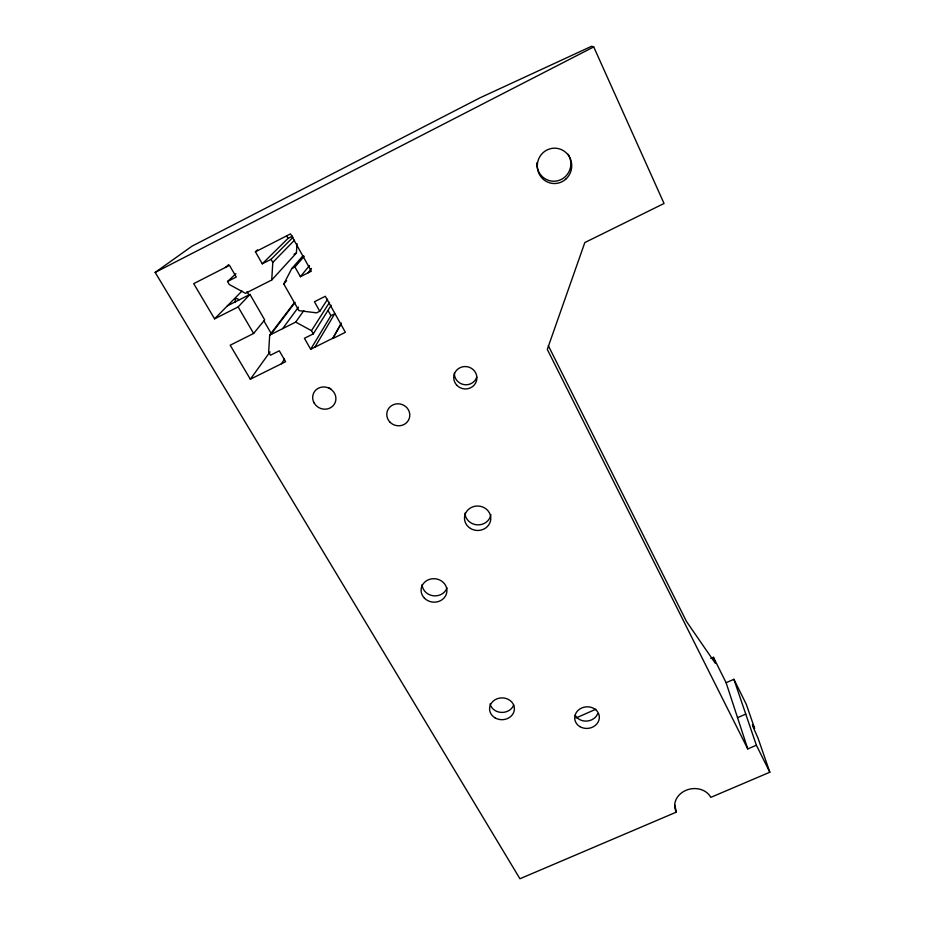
<?xml version="1.0" encoding="UTF-8"?>
<svg xmlns="http://www.w3.org/2000/svg" width="925" height="925" viewBox="0 0 925 925"><rect width="100%" height="100%" fill="white"/><g stroke="black" fill="none" stroke-linecap="round" stroke-linejoin="round"><path stroke-width="1.39" d="M235.91 273.719L227.538 281.489L229.319 284.53L245.46 293.317L271.73 280.009L272.806 262.411L271.06 259.335L292.936 237.355M294.231 302.833L269.695 335.116L268.655 352.032L270.493 355.188L279.292 350.806L285.605 361.698L250.34 379.215L230.186 345.21L253.623 333.462L264.7 319.877L249.97 294.416L227.4 305.84M271.73 280.009L296.393 253.011L297.017 243.749M327.589 299.272L319.796 311.262L316.593 312.858L298.937 310.65L283.79 283.952L291.722 268.632L303.042 255.693M331.138 305.296L313.297 333.867L304.417 338.284L310.673 349.257L332.919 338.203L341.244 323.195M332.919 338.203L341.371 323.415M314.87 347.176L334.7 313.783L330.93 315.668L310.673 349.257M313.297 333.867L311.494 330.676L329.508 302.371M281.443 363.768L284.53 359.108M269.695 335.116L295.711 322.097L303.839 310.603M250.34 379.215L270.031 351.893M282.68 328.618L298.451 307.135M270.655 334.63L295.098 302.394M308.002 272.875L311.482 268.493M304.244 256.283L294.948 267.001L300.405 276.714L309.436 265.602M283.79 283.952L286.6 280.668M227.538 281.489L236.257 277.049L229.492 265.371L193.707 283.64L214.577 318.847L238.13 306.938L249.97 294.416M272.806 262.411L294.497 240.176M214.577 318.847L242.003 291.04M257.555 249.866L255.427 251.797L262.272 263.81L288.022 238.396L292.531 236.095M225.469 267.418L228.648 264.654M733.895 679.297L746.302 704.341L754.638 728.414L752.453 724.553L752.985 726.715L757.98 738.034L769.831 772.213L710.782 797.373A18.916 16.014 -10.3 0 0 685.899 790.355A18.916 16.014 -10.3 0 0 676.337 812.127L519.931 878.75L155.169 272.424L192.099 246.108L479.844 97.9L591.642 46.25L593.723 46.909L664.046 203.477L584.82 242.558L547.299 349.396L747.77 748.926L756.372 745.226L733.895 679.297L726.102 682.708L747.77 748.926M155.169 272.424L593.723 46.909M255.427 251.797L290.531 233.875L311.32 271.198L300.405 276.714M262.272 263.81L271.06 259.335M294.023 254.213L296.393 253.011M291.722 268.632L294.948 267.001M333.058 338.446L345.383 332.318L325.311 296.278L314.442 301.735L319.796 311.262M576.102 717.95L595.908 709.197M710.805 658.473L713.441 657.305L726.102 682.708M737.549 717.684L745.77 714.112M295.711 322.097L311.494 330.676M238.13 306.938L253.623 333.462M246.998 291.653L249.068 295.237M263.741 320.582L271.592 334.156M286.681 235.979L288.022 238.396M328.155 310.696L330.93 315.668M548.363 345.742L686.512 621.519L715.395 663.398L713.441 657.305M756.372 745.226L769.831 772.213M674.868 805.189L676.337 812.127M568.077 154.198A17.436 16.974 -85.4 0 1 569.176 156.175M569.627 157.215A17.436 16.974 -85.4 0 1 556.549 181.011A17.436 16.974 -85.4 0 1 536.928 162.719M330.815 388.743A11.146 10.464 26.3 0 1 328.178 387.529M476.722 377.203A11.47 11.077 12.1 0 1 454.372 372.995M597.689 713.742A12.21 10.718 -6 0 1 586.832 721.084A12.21 10.718 -6 0 1 575.211 715.279M513.722 704.989A12.279 10.811 -0.9 0 1 501.362 712.412A12.279 10.811 -0.9 0 1 490.042 703.89M446.995 587.93A12.777 11.62 5.2 0 1 433.201 595.769A12.777 11.62 5.2 0 1 422.066 584.658M490.874 514.554A13.008 12.106 3.1 0 1 477.335 524.845A13.008 12.106 3.1 0 1 464.986 513.144M235.412 302.452A13.308 3.584 61.1 0 1 238.951 299.816M314.165 403.022A11.748 10.973 24.9 0 0 334.283 404.248A11.748 10.973 24.9 0 0 324.432 386.985A11.748 10.973 24.9 0 0 314.165 403.022M389.887 422.054A11.562 10.938 17.3 0 0 409.312 418.308A11.562 10.938 17.3 0 0 395.669 404.017A11.562 10.938 17.3 0 0 389.887 422.054M456.719 385.147A11.609 11.192 11.7 0 0 476.34 381.354A11.609 11.192 11.7 0 0 462.882 366.762A11.609 11.192 11.7 0 0 456.719 385.147M565.765 179.184A17.679 17.217 -85.1 0 0 560.168 149.133A17.679 17.217 -85.1 0 0 537.598 169.252A17.679 17.217 -85.1 0 0 565.765 179.184M470.455 528.441A13.158 12.222 3 0 0 490.782 519.006A13.158 12.222 3 0 0 471.692 507.305A13.158 12.222 3 0 0 470.455 528.441M424.494 598.221A12.915 11.724 5.2 0 0 446.324 594.139A12.915 11.724 5.2 0 0 431.189 578.934A12.915 11.724 5.2 0 0 424.494 598.221M579.987 726.68A12.349 10.799 -5.9 0 0 599.308 718.228A12.349 10.799 -5.9 0 0 581.767 707.96A12.349 10.799 -5.9 0 0 579.987 726.68M495.141 717.916A12.418 10.903 -0.9 0 0 514.381 709.406A12.418 10.903 -0.9 0 0 496.447 699.057A12.418 10.903 -0.9 0 0 495.141 717.916"/></g></svg>
